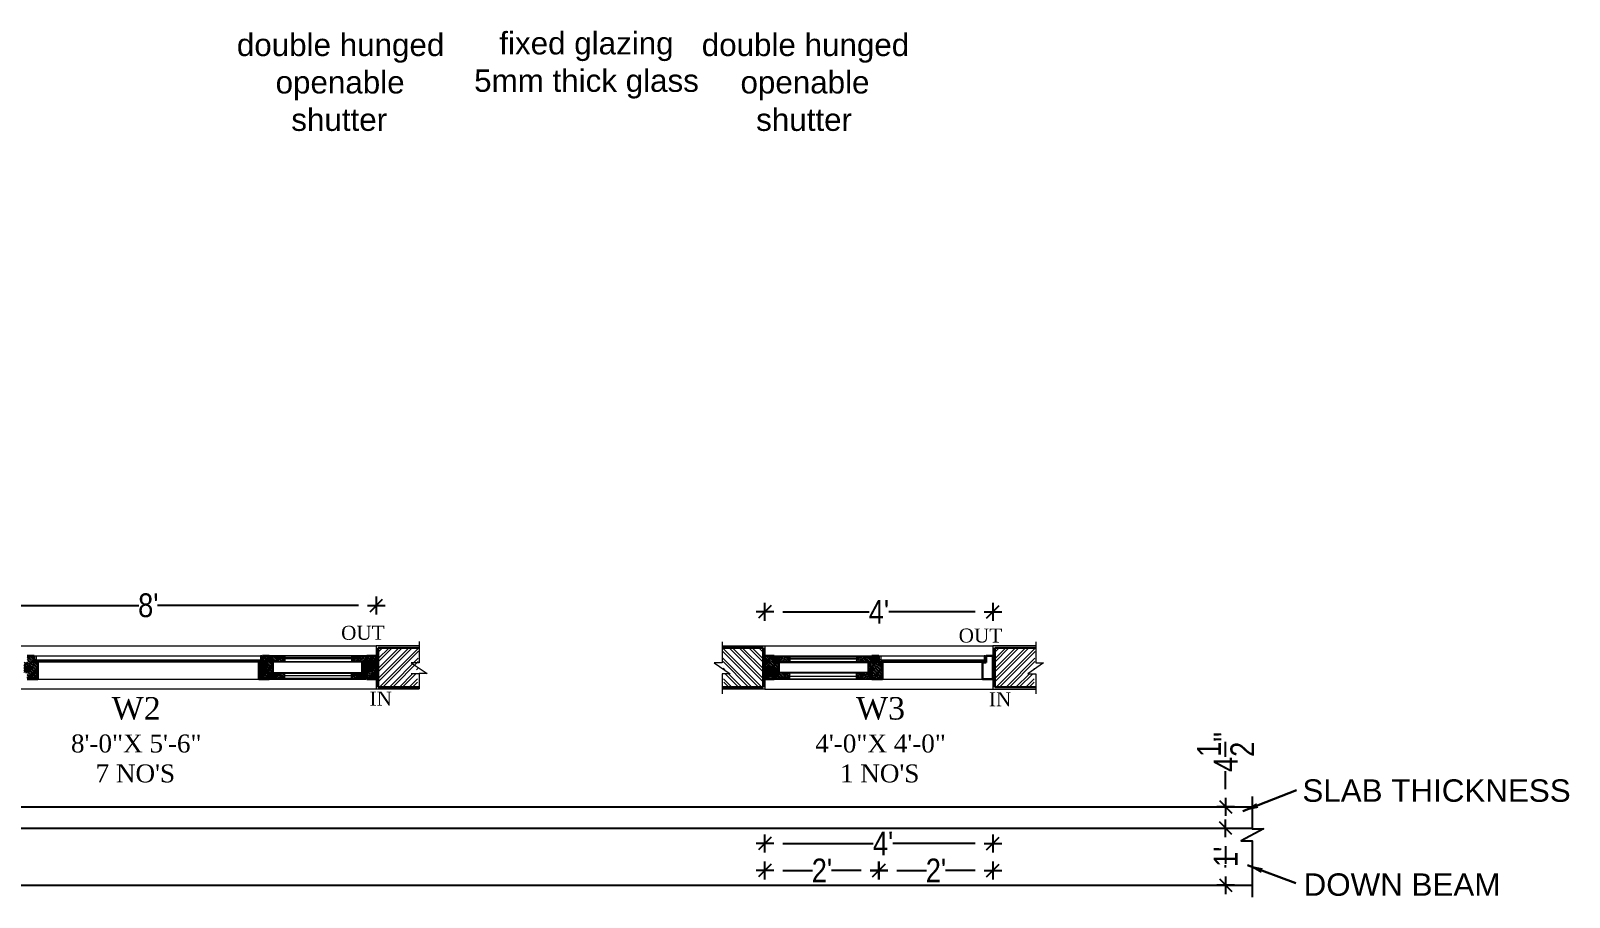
# Model space of a CAD drawing. Extents: x -454308 to 890911, y -14103 to 1343694.
# Drawn here: x 199358 to 199681.9, y 660593.3 to 660775.6 of the extents above; entities that cross this region are included whole.
import ezdxf

# ---------------------------------------------------------------- set-up
doc = ezdxf.new("R2010")
doc.units = 0
doc.header["$MEASUREMENT"] = 0
doc.header["$PDMODE"] = 32
doc.linetypes.add('DOT2', pattern=[3.175, 0, -3.175])
for name, color, linetype, lineweight in [('A-Wall', 7, 'Continuous', 30), ('ar-DOOR-WOOD', 44, 'Continuous', 0), ('AR-TEXT', 163, 'Continuous', 9), ('dim.', 84, 'Continuous', 25), ('seal', 8, 'Continuous', 0), ('Text', 55, 'Continuous', 25), ('wall', 1, 'Continuous', 30), ('wall hatch', 253, 'Continuous', 13)]:
    doc.layers.add(name, color=color, linetype=linetype, lineweight=lineweight)
doc.styles.add('AA_03.50', font='ARIALN.TTF', dxfattribs={"height": 8})
doc.styles.add('AA_05.00', font='ARIALN.TTF', dxfattribs={"height": 5})
doc.styles.get("Standard").update_dxf_attribs({"font": 'stylu.ttf', "height": 7})
doc.dimstyles.new('AA_03.50', dxfattribs={"dimtxt": 9, "dimasz": 3.25, "dimexe": 1.75, "dimexo": 3.375, "dimgap": 0.09, "dimtad": 0, "dimdec": 0, "dimzin": 3, "dimdsep": 46, "dimlunit": 4, "dimtxsty": 'AA_03.50', "dimblk": 'DOTSMALL', "dimcen": 0.09, "dimclre": 7, "dimadec": 0, "dimazin": 0, "dimtfac": 1, "dimtdec": 0, "dimtofl": 0, "dimtmove": 0, "dimatfit": 3, "dimfxl": 1, "dimtolj": 1, "dimtzin": 0, "dimlwd": -1, "dimarcsym": 0})
doc.dimstyles.new('AA_05.00', dxfattribs={"dimtxt": 5, "dimasz": 3.75, "dimexe": 0.18, "dimexo": 0.0625, "dimgap": 0.09, "dimtad": 0, "dimdec": 1, "dimzin": 0, "dimdsep": 46, "dimlunit": 4, "dimtxsty": 'AA_05.00', "dimblk": 'DIM ARROW', "dimcen": 0.09, "dimclrd": 9, "dimclre": 256, "dimadec": 0, "dimazin": 0, "dimtfac": 1, "dimtdec": 1, "dimtofl": 0, "dimtmove": 0, "dimatfit": 3, "dimfxl": 1, "dimtolj": 1, "dimtzin": 0, "dimlwd": -1, "dimarcsym": 0})
pattern_1 = [(135, (422751.7156, 664826.021), (0.3479856207, 0.3479856207), []), (135, (422751.36763, 664826.021), (0.3479856207, 0.3479856207), [0.6151574803, -0.1230314961, 0, -0.1230314961])]
pattern_2 = [(135, (422929.52927, 664826.009), (0.3479856207, 0.3479856207), []), (135, (422929.1813, 664826.009), (0.3479856207, 0.3479856207), [0.6151574803, -0.1230314961, 0, -0.1230314961])]

# ---------------------------------------------------------------- blocks, each defined once
blk = doc.blocks.new('DIM ARROW')
at = {"color": 3, "ltscale": 0.1}
for p, q in [((-0.5, 0), (0.5, 0)), ((-0.354, -0.354), (0.354, 0.354)), ((0, 0.5), (0, -0.5))]:
    blk.add_line(p, q, dxfattribs=at)
blk = doc.blocks.new('*D310')
at = {"layer": 'DEFPOINTS', "color": 0, "lineweight": 30, "ltscale": 0.1, "transparency": 16777216}
for p in [(199334.75, 660654.66), (199430.75, 660654.66), (199430.75, 660654.66)]:
    blk.add_point(p, dxfattribs=at)
at = {"layer": 'dim.', "linetype": 'DOT2', "lineweight": -2, "ltscale": 0.1, "transparency": 16777216}
for p, q in [((199334.75, 660654.72), (199334.75, 660654.84)), ((199430.75, 660654.72), (199430.75, 660654.84))]:
    blk.add_line(p, q, dxfattribs=at)
at = {"layer": 'dim.', "color": 9, "ltscale": 0.1, "transparency": 16777216}
for p, q in [((199338.5, 660654.66), (199380.77, 660654.66)), ((199427, 660654.66), (199384.72, 660654.66))]:
    blk.add_line(p, q, dxfattribs=at)
at = {"layer": 'dim.', "color": 9, "ltscale": 0.1, "transparency": 16777216, "xscale": 3.75, "yscale": 3.75, "zscale": 3.75, "rotation": 180}
blk.add_blockref('DIM ARROW', (199334.75, 660654.66), dxfattribs=at)
at = {"layer": 'dim.', "color": 9, "ltscale": 0.1, "transparency": 16777216, "xscale": 3.75, "yscale": 3.75, "zscale": 3.75}
blk.add_blockref('DIM ARROW', (199430.75, 660654.66), dxfattribs=at)
at = {"layer": 'dim.', "color": 0, "ltscale": 0.1, "transparency": 16777216, "insert": (199382.75, 660654.66), "char_height": 5, "attachment_point": 5, "style": 'AA_05.00'}
blk.add_mtext("\\A1;8'", dxfattribs=at)
blk = doc.blocks.new('*D329')
at = {"layer": 'DEFPOINTS', "color": 0, "lineweight": 30, "ltscale": 0.1, "transparency": 16777216}
for p in [(199512.56, 660653.3), (199560.56, 660653.3), (199560.56, 660653.3)]:
    blk.add_point(p, dxfattribs=at)
at = {"layer": 'dim.', "linetype": 'DOT2', "lineweight": -2, "ltscale": 0.1, "transparency": 16777216}
for p, q in [((199512.56, 660653.36), (199512.56, 660653.48)), ((199560.56, 660653.36), (199560.56, 660653.48))]:
    blk.add_line(p, q, dxfattribs=at)
at = {"layer": 'dim.', "color": 9, "ltscale": 0.1, "transparency": 16777216}
for p, q in [((199516.31, 660653.3), (199534.5, 660653.3)), ((199556.81, 660653.3), (199538.62, 660653.3))]:
    blk.add_line(p, q, dxfattribs=at)
at = {"layer": 'dim.', "color": 9, "ltscale": 0.1, "transparency": 16777216, "xscale": 3.75, "yscale": 3.75, "zscale": 3.75, "rotation": 180}
blk.add_blockref('DIM ARROW', (199512.56, 660653.3), dxfattribs=at)
at = {"layer": 'dim.', "color": 9, "ltscale": 0.1, "transparency": 16777216, "xscale": 3.75, "yscale": 3.75, "zscale": 3.75}
blk.add_blockref('DIM ARROW', (199560.56, 660653.3), dxfattribs=at)
at = {"layer": 'dim.', "color": 0, "ltscale": 0.1, "transparency": 16777216, "insert": (199536.56, 660653.3), "char_height": 5, "attachment_point": 5, "style": 'AA_05.00'}
blk.add_mtext("\\A1;4'", dxfattribs=at)
blk = doc.blocks.new('*D330')
at = {"layer": 'DEFPOINTS', "color": 0, "lineweight": 30, "ltscale": 0.1, "transparency": 16777216}
for p in [(199512.56, 660598.89), (199536.56, 660598.89), (199536.56, 660598.89)]:
    blk.add_point(p, dxfattribs=at)
at = {"layer": 'dim.', "linetype": 'DOT2', "lineweight": -2, "ltscale": 0.1, "transparency": 16777216}
for p, q in [((199512.56, 660598.95), (199512.56, 660599.07)), ((199536.56, 660598.95), (199536.56, 660599.07))]:
    blk.add_line(p, q, dxfattribs=at)
at = {"layer": 'dim.', "color": 9, "ltscale": 0.1, "transparency": 16777216}
for p, q in [((199516.31, 660598.89), (199522.55, 660598.89)), ((199532.81, 660598.89), (199526.57, 660598.89))]:
    blk.add_line(p, q, dxfattribs=at)
at = {"layer": 'dim.', "color": 9, "ltscale": 0.1, "transparency": 16777216, "xscale": 3.75, "yscale": 3.75, "zscale": 3.75, "rotation": 180}
blk.add_blockref('DIM ARROW', (199512.56, 660598.89), dxfattribs=at)
at = {"layer": 'dim.', "color": 9, "ltscale": 0.1, "transparency": 16777216, "xscale": 3.75, "yscale": 3.75, "zscale": 3.75}
blk.add_blockref('DIM ARROW', (199536.56, 660598.89), dxfattribs=at)
at = {"layer": 'dim.', "color": 0, "ltscale": 0.1, "transparency": 16777216, "insert": (199524.56, 660598.89), "char_height": 5, "attachment_point": 5, "style": 'AA_05.00'}
blk.add_mtext("\\A1;2'", dxfattribs=at)
blk = doc.blocks.new('*D331')
at = {"layer": 'DEFPOINTS', "color": 0, "lineweight": 30, "ltscale": 0.1, "transparency": 16777216}
for p in [(199536.56, 660598.89), (199560.56, 660598.89), (199560.56, 660598.89)]:
    blk.add_point(p, dxfattribs=at)
at = {"layer": 'dim.', "linetype": 'DOT2', "lineweight": -2, "ltscale": 0.1, "transparency": 16777216}
for p, q in [((199536.56, 660598.95), (199536.56, 660599.07)), ((199560.56, 660598.95), (199560.56, 660599.07))]:
    blk.add_line(p, q, dxfattribs=at)
at = {"layer": 'dim.', "color": 9, "ltscale": 0.1, "transparency": 16777216}
for p, q in [((199540.31, 660598.89), (199546.55, 660598.89)), ((199556.81, 660598.89), (199550.57, 660598.89))]:
    blk.add_line(p, q, dxfattribs=at)
at = {"layer": 'dim.', "color": 9, "ltscale": 0.1, "transparency": 16777216, "xscale": 3.75, "yscale": 3.75, "zscale": 3.75, "rotation": 180}
blk.add_blockref('DIM ARROW', (199536.56, 660598.89), dxfattribs=at)
at = {"layer": 'dim.', "color": 9, "ltscale": 0.1, "transparency": 16777216, "xscale": 3.75, "yscale": 3.75, "zscale": 3.75}
blk.add_blockref('DIM ARROW', (199560.56, 660598.89), dxfattribs=at)
at = {"layer": 'dim.', "color": 0, "ltscale": 0.1, "transparency": 16777216, "insert": (199548.56, 660598.89), "char_height": 5, "attachment_point": 5, "style": 'AA_05.00'}
blk.add_mtext("\\A1;2'", dxfattribs=at)
blk = doc.blocks.new('*D332')
at = {"layer": 'DEFPOINTS', "color": 0, "lineweight": 30, "ltscale": 0.1, "transparency": 16777216}
for p in [(199512.56, 660604.57), (199512.56, 660604.57), (199560.56, 660604.57)]:
    blk.add_point(p, dxfattribs=at)
at = {"layer": 'dim.', "linetype": 'DOT2', "lineweight": -2, "ltscale": 0.1, "transparency": 16777216}
for p, q in [((199512.56, 660604.63), (199512.56, 660604.75)), ((199560.56, 660604.63), (199560.56, 660604.75))]:
    blk.add_line(p, q, dxfattribs=at)
at = {"layer": 'dim.', "color": 9, "ltscale": 0.1, "transparency": 16777216}
for p, q in [((199516.31, 660604.57), (199535.37, 660604.57)), ((199556.81, 660604.57), (199539.49, 660604.57))]:
    blk.add_line(p, q, dxfattribs=at)
at = {"layer": 'dim.', "color": 9, "ltscale": 0.1, "transparency": 16777216, "xscale": 3.75, "yscale": 3.75, "zscale": 3.75, "rotation": 180}
blk.add_blockref('DIM ARROW', (199512.56, 660604.57), dxfattribs=at)
at = {"layer": 'dim.', "color": 9, "ltscale": 0.1, "transparency": 16777216, "xscale": 3.75, "yscale": 3.75, "zscale": 3.75}
blk.add_blockref('DIM ARROW', (199560.56, 660604.57), dxfattribs=at)
at = {"layer": 'dim.', "color": 0, "ltscale": 0.1, "transparency": 16777216, "insert": (199537.43, 660604.57), "char_height": 5, "attachment_point": 5, "style": 'AA_05.00'}
blk.add_mtext("\\A1;4'", dxfattribs=at)
blk = doc.blocks.new('*D344')
at = {"layer": 'DEFPOINTS', "color": 0, "lineweight": 30, "ltscale": 0.1, "transparency": 16777216}
for p in [(199607.73, 660607.77), (199607.73, 660595.77), (199609.55, 660595.77)]:
    blk.add_point(p, dxfattribs=at)
at = {"layer": 'dim.', "linetype": 'DOT2', "lineweight": -2, "ltscale": 0.1, "transparency": 16777216}
for p, q in [((199607.79, 660607.77), (199609.73, 660607.77)), ((199607.79, 660595.77), (199609.73, 660595.77))]:
    blk.add_line(p, q, dxfattribs=at)
at = {"layer": 'dim.', "color": 9, "ltscale": 0.1, "transparency": 16777216}
for p, q in [((199609.55, 660604.02), (199609.55, 660603.56)), ((199609.55, 660599.52), (199609.55, 660599.99))]:
    blk.add_line(p, q, dxfattribs=at)
at = {"layer": 'dim.', "color": 9, "ltscale": 0.1, "transparency": 16777216, "xscale": 3.75, "yscale": 3.75, "zscale": 3.75}
for p, rotation in [((199609.55, 660607.77), 90), ((199609.55, 660595.77), 270)]:
    blk.add_blockref('DIM ARROW', p, dxfattribs=dict(at, rotation=rotation))
at = {"layer": 'dim.', "color": 0, "ltscale": 0.1, "transparency": 16777216, "insert": (199609.55, 660601.77), "char_height": 5, "attachment_point": 5, "rotation": 90, "style": 'AA_05.00'}
blk.add_mtext("\\A1;1'", dxfattribs=at)
blk = doc.blocks.new('*D345')
at = {"layer": 'DEFPOINTS', "color": 0, "lineweight": 30, "ltscale": 0.1, "transparency": 16777216}
for p in [(199606.62, 660612.27), (199609.55, 660612.27), (199606.62, 660607.77)]:
    blk.add_point(p, dxfattribs=at)
at = {"layer": 'dim.', "color": 9, "ltscale": 0.1, "transparency": 16777216}
for p, q in [((199609.55, 660616.02), (199609.55, 660619.77)), ((199609.55, 660604.02), (199609.55, 660600.27))]:
    blk.add_line(p, q, dxfattribs=at)
at = {"layer": 'dim.', "linetype": 'DOT2', "lineweight": -2, "ltscale": 0.1, "transparency": 16777216}
for p, q in [((199606.69, 660612.27), (199609.73, 660612.27)), ((199606.69, 660607.77), (199609.73, 660607.77))]:
    blk.add_line(p, q, dxfattribs=at)
at = {"layer": 'dim.', "color": 9, "ltscale": 0.1, "transparency": 16777216, "xscale": 3.75, "yscale": 3.75, "zscale": 3.75}
for p, rotation in [((199609.55, 660612.27), 270), ((199609.55, 660607.77), 90)]:
    blk.add_blockref('DIM ARROW', p, dxfattribs=dict(at, rotation=rotation))
at = {"layer": 'dim.', "color": 0, "ltscale": 0.1, "transparency": 16777216, "insert": (199609.55, 660623.81), "char_height": 5, "attachment_point": 5, "rotation": 90, "style": 'AA_05.00'}
blk.add_mtext('\\A1;4{\\H1.000000x;\\S1/2;}"', dxfattribs=at)
blk = doc.blocks.new('_DotSmall')
at = {"color": 0, "linetype": 'ByBlock', "const_width": 0.5}
blk.add_lwpolyline([(-0.0625, 0, 1), (0.0625, 0, 1)], format="xyb", close=True, dxfattribs=at)

msp = doc.modelspace()

# ---------------------------------------------------------------- hatches: boundary and pattern name
at = {"layer": 'ar-DOOR-WOOD'}
h = msp.add_hatch(dxfattribs=at)
h.set_pattern_fill('ANSI35', color=256, scale=1.968504, angle=180, style=0)
h.set_pattern_definition(pattern_1)
h.paths.add_polyline_path([(199357.279, 660642.696), (199356.531, 660642.696), (199356.531, 660640.53), (199357.279, 660640.53), (199357.279, 660639.152), (199359.484, 660639.152), (199359.484, 660642.696), (199359.484, 660642.696), (199358.736, 660642.696), (199358.736, 660642.971), (199358.736, 660644.073), (199357.279, 660644.073)])
h = msp.add_hatch(dxfattribs=at)
h.set_pattern_fill('ANSI35', color=256, scale=1.968504, angle=180, style=0)
h.set_pattern_definition(pattern_1)
h.paths.add_polyline_path([(199408.216, 660642.696), (199408.964, 660642.696), (199408.964, 660640.53), (199408.216, 660640.53), (199408.216, 660639.152), (199406.011, 660639.152), (199406.011, 660642.696), (199406.011, 660642.696), (199406.759, 660642.696), (199406.759, 660642.971), (199406.759, 660644.073), (199408.216, 660644.073)])
h = msp.add_hatch(dxfattribs=at)
h.set_pattern_fill('ANSI35', color=256, scale=1.968504, angle=180, style=0)
h.set_pattern_definition(pattern_1)
h.paths.add_polyline_path([(199408.531, 660643.975), (199408.531, 660642.833), (199411.484, 660642.833), (199411.484, 660643.404), (199411.484, 660643.64), (199411.484, 660643.975)])
h = msp.add_hatch(dxfattribs=at)
h.set_pattern_fill('ANSI35', color=256, scale=1.968504, style=0)
h.set_pattern_definition([(45, (-24057.719, 664826.021), (-0.3479856207, 0.3479856207), []), (45, (-24057.37103, 664826.021), (-0.3479856207, 0.3479856207), [0.6151574803, -0.1230314961, 0, -0.1230314961])])
h.paths.add_polyline_path([(199428.462, 660643.975), (199428.462, 660642.833), (199425.509, 660642.833), (199425.509, 660643.404), (199425.509, 660643.64), (199425.509, 660643.975)])
h = msp.add_hatch(dxfattribs=at)
h.set_pattern_fill('ANSI35', color=256, scale=1.968504, angle=180, style=0)
h.set_pattern_definition([(135, (422749.127, 664826.021), (0.3479856207, 0.3479856207), []), (135, (422748.779, 664826.021), (0.3479856207, 0.3479856207), [0.6151574803, -0.1230314961, 0, -0.1230314961])])
h.paths.add_polyline_path([(199430.745, 660639.152), (199428.777, 660639.152), (199428.777, 660640.53), (199427.793, 660640.53), (199427.793, 660642.696), (199428.777, 660642.696), (199428.777, 660644.073), (199430.745, 660644.073)])
h = msp.add_hatch(dxfattribs=at)
h.set_pattern_fill('ANSI35', color=256, scale=1.968504, angle=180, style=0)
h.set_pattern_definition([(135, (422926.94063, 664826.009), (0.3479856207, 0.3479856207), []), (135, (422926.59264, 664826.009), (0.3479856207, 0.3479856207), [0.6151574803, -0.1230314961, 0, -0.1230314961])])
h.paths.add_polyline_path([(199512.563, 660639.14), (199514.531, 660639.14), (199514.531, 660640.518), (199515.516, 660640.518), (199515.516, 660642.684), (199514.531, 660642.684), (199514.531, 660644.061), (199512.563, 660644.061)])
h = msp.add_hatch(dxfattribs=at)
h.set_pattern_fill('ANSI35', color=256, scale=1.968504, style=0)
h.set_pattern_definition([(45, (-23879.90537, 664826.009), (-0.3479856207, 0.3479856207), []), (45, (-23879.5574, 664826.009), (-0.3479856207, 0.3479856207), [0.6151574803, -0.1230314961, 0, -0.1230314961])])
h.paths.add_polyline_path([(199514.846, 660643.963), (199514.846, 660642.821), (199517.799, 660642.821), (199517.799, 660643.392), (199517.799, 660643.628), (199517.799, 660643.963)])
h = msp.add_hatch(dxfattribs=at)
h.set_pattern_fill('ANSI35', color=256, scale=1.968504, angle=180, style=0)
h.set_pattern_definition(pattern_2)
h.paths.add_polyline_path([(199534.778, 660643.963), (199534.778, 660642.821), (199531.825, 660642.821), (199531.825, 660643.392), (199531.825, 660643.628), (199531.825, 660643.963)])
h = msp.add_hatch(dxfattribs=at)
h.set_pattern_fill('ANSI35', color=256, scale=1.968504, angle=180, style=0)
h.set_pattern_definition(pattern_2)
h.paths.add_polyline_path([(199535.092, 660642.684), (199534.344, 660642.684), (199534.344, 660640.518), (199535.092, 660640.518), (199535.092, 660639.14), (199537.297, 660639.14), (199537.297, 660642.684), (199537.297, 660642.684), (199536.549, 660642.684), (199536.549, 660642.959), (199536.549, 660644.061), (199535.092, 660644.061)])
h = msp.add_hatch(dxfattribs=at)
h.set_pattern_fill('ANSI35', color=256, scale=1.968504, angle=180, style=0)
h.set_pattern_definition([(225, (422751.7156, 656457.2047), (0.3479856207, -0.3479856207), []), (225, (422751.36763, 656457.2047), (0.3479856207, -0.3479856207), [0.6151574803, -0.1230314961, 0, -0.1230314961])])
h.paths.add_polyline_path([(199408.531, 660639.251), (199408.531, 660640.392), (199411.484, 660640.392), (199411.484, 660639.821), (199411.484, 660639.585), (199411.484, 660639.251)])
h = msp.add_hatch(dxfattribs=at)
h.set_pattern_fill('ANSI35', color=256, scale=1.968504, style=0)
h.set_pattern_definition([(315, (-24057.719, 656457.2047), (-0.3479856207, -0.3479856207), []), (315, (-24057.37103, 656457.2047), (-0.3479856207, -0.3479856207), [0.6151574803, -0.1230314961, 0, -0.1230314961])])
h.paths.add_polyline_path([(199428.462, 660639.251), (199428.462, 660640.392), (199425.509, 660640.392), (199425.509, 660639.821), (199425.509, 660639.585), (199425.509, 660639.251)])
h = msp.add_hatch(dxfattribs=at)
h.set_pattern_fill('ANSI35', color=256, scale=1.968504, style=0)
h.set_pattern_definition([(315, (-23879.90537, 656457.19267), (-0.3479856207, -0.3479856207), []), (315, (-23879.5574, 656457.19267), (-0.3479856207, -0.3479856207), [0.6151574803, -0.1230314961, 0, -0.1230314961])])
h.paths.add_polyline_path([(199514.846, 660639.239), (199514.846, 660640.38), (199517.799, 660640.38), (199517.799, 660639.809), (199517.799, 660639.573), (199517.799, 660639.239)])
h = msp.add_hatch(dxfattribs=at)
h.set_pattern_fill('ANSI35', color=256, scale=1.968504, angle=180, style=0)
h.set_pattern_definition([(225, (422929.52927, 656457.19267), (0.3479856207, -0.3479856207), []), (225, (422929.1813, 656457.19267), (0.3479856207, -0.3479856207), [0.6151574803, -0.1230314961, 0, -0.1230314961])])
h.paths.add_polyline_path([(199534.778, 660639.239), (199534.778, 660640.38), (199531.825, 660640.38), (199531.825, 660639.809), (199531.825, 660639.573), (199531.825, 660639.239)])
at = {"layer": 'wall hatch'}
h = msp.add_hatch(dxfattribs=at)
h.set_pattern_fill('ANSI32', color=256, scale=3.937008, style=0)
h.set_pattern_definition([(45, (-25439.2221, 664827.6745), (-1.043956862, 1.043956862), []), (45, (-25438.5262, 664827.6745), (-1.043956862, 1.043956862), [])])
h.paths.add_polyline_path([(199438.063, 660640.303), (199439.515, 660641.301), (199439.671, 660645.747), (199431.139, 660645.747), (199431.139, 660637.479), (199439.38, 660637.479), (199439.48, 660640.303), (199438.957, 660640.303)])
h = msp.add_hatch(dxfattribs=at)
h.set_pattern_fill('ANSI32', color=256, scale=3.937008, style=0)
h.set_pattern_definition([(135, (424382.5305, 664827.6625), (1.043956862, 1.043956862), []), (135, (424381.8345, 664827.6625), (1.043956862, 1.043956862), [])])
h.paths.add_polyline_path([(199505.246, 660640.291), (199503.794, 660641.289), (199503.637, 660645.735), (199512.169, 660645.735), (199512.169, 660637.467), (199503.928, 660637.467), (199503.829, 660640.291), (199504.351, 660640.291)])
h = msp.add_hatch(dxfattribs=at)
h.set_pattern_fill('ANSI32', color=256, scale=3.937008, style=0)
h.set_pattern_definition([(45, (-25309.4085, 664827.6625), (-1.043956862, 1.043956862), []), (45, (-25308.7125, 664827.6625), (-1.043956862, 1.043956862), [])])
h.paths.add_polyline_path([(199567.876, 660640.291), (199569.328, 660641.289), (199569.485, 660645.735), (199560.953, 660645.735), (199560.953, 660637.467), (199569.194, 660637.467), (199569.293, 660640.291), (199568.771, 660640.291)])

# ---------------------------------------------------------------- linework, layer by layer
at = {"layer": 'ar-DOOR-WOOD'}
for p, q in [((199358.736, 660644.073), (199430.017, 660644.073)), ((199428.777, 660644.073), (199408.216, 660644.073)), ((199514.531, 660644.061), (199535.092, 660644.061)), ((199536.549, 660644.061), (199559.831, 660644.061)), ((199428.541, 660642.696), (199359.484, 660642.696)), ((199427.793, 660642.696), (199408.964, 660642.696)), ((199408.964, 660640.53), (199427.793, 660640.53)), ((199425.509, 660639.821), (199411.484, 660639.821)), ((199515.516, 660642.684), (199534.344, 660642.684)), ((199534.344, 660640.518), (199515.516, 660640.518)), ((199517.799, 660639.809), (199531.825, 660639.809)), ((199558.354, 660642.684), (199537.297, 660642.684)), ((199359.484, 660639.152), (199428.541, 660639.152)), ((199428.777, 660639.152), (199408.216, 660639.152)), ((199514.531, 660639.14), (199535.092, 660639.14)), ((199537.297, 660639.14), (199558.354, 660639.14))]:
    msp.add_line(p, q, dxfattribs=at)
at = {"layer": 'ar-DOOR-WOOD', "color": 4}
for p, q in [((199358.736, 660642.971), (199406.759, 660642.971)), ((199359.143, 660643.207), (199406.759, 660643.207)), ((199425.509, 660643.64), (199411.484, 660643.64)), ((199425.509, 660643.404), (199411.484, 660643.404)), ((199517.799, 660643.628), (199531.825, 660643.628)), ((199517.799, 660643.392), (199531.825, 660643.392)), ((199536.957, 660643.195), (199559.102, 660643.195)), ((199536.549, 660642.959), (199559.102, 660642.959))]:
    msp.add_line(p, q, dxfattribs=at)
at = {"layer": 'seal', "lineweight": 5}
for p, q in [((199334.749, 660646.14), (199430.745, 660646.14)), ((199334.749, 660637.085), (199430.745, 660637.085))]:
    msp.add_line(p, q, dxfattribs=at)
at = {"layer": 'seal', "lineweight": 25, "ltscale": 0.005}
for p, q in [((198900.281, 660612.274), (199615.162, 660612.274)), ((198900.281, 660607.774), (199615.162, 660607.774)), ((198900.281, 660595.774), (199615.162, 660595.774))]:
    msp.add_line(p, q, dxfattribs=at)
at = {"layer": 'wall', "lineweight": 5}
for p, q in [((199439.742, 660647.044), (199439.742, 660642.61)), ((199503.567, 660647.032), (199503.567, 660642.598)), ((199569.555, 660647.032), (199569.555, 660642.598)), ((199428.462, 660643.975), (199408.531, 660643.975)), ((199408.531, 660643.975), (199408.531, 660642.833)), ((199411.484, 660643.975), (199411.484, 660642.833)), ((199425.509, 660643.975), (199425.509, 660642.833)), ((199428.462, 660643.975), (199428.462, 660642.833)), ((199439.742, 660646.14), (199430.745, 660646.14)), ((199430.745, 660646.14), (199430.745, 660637.085)), ((199430.745, 660646.14), (199430.745, 660637.085)), ((199503.567, 660646.128), (199512.563, 660646.128)), ((199512.563, 660646.128), (199560.559, 660646.128)), ((199512.563, 660646.128), (199512.563, 660637.073)), ((199514.846, 660643.963), (199534.778, 660643.963)), ((199514.846, 660643.963), (199514.846, 660642.821)), ((199517.799, 660643.963), (199517.799, 660642.821)), ((199531.825, 660643.963), (199531.825, 660642.821)), ((199534.778, 660643.963), (199534.778, 660642.821)), ((199569.555, 660646.128), (199560.559, 660646.128)), ((199560.559, 660646.128), (199560.559, 660637.073)), ((199408.531, 660642.833), (199428.462, 660642.833)), ((199408.531, 660640.392), (199428.462, 660640.392)), ((199408.531, 660639.251), (199408.531, 660640.392)), ((199411.484, 660639.251), (199411.484, 660640.392)), ((199425.509, 660639.251), (199425.509, 660640.392)), ((199428.462, 660639.251), (199428.462, 660640.392)), ((199439.742, 660642.61), (199438.063, 660642.61)), ((199438.063, 660642.61), (199441.42, 660640.303)), ((199438.063, 660640.303), (199439.742, 660640.303)), ((199439.742, 660640.303), (199439.742, 660637.085)), ((199441.42, 660640.303), (199439.742, 660640.303)), ((199503.567, 660642.598), (199501.888, 660642.598)), ((199501.888, 660642.598), (199505.246, 660640.291)), ((199503.567, 660640.291), (199503.567, 660636.067)), ((199505.246, 660640.291), (199503.567, 660640.291)), ((199534.778, 660642.821), (199514.846, 660642.821)), ((199534.778, 660640.38), (199514.846, 660640.38)), ((199514.846, 660639.239), (199514.846, 660640.38)), ((199517.799, 660639.239), (199517.799, 660640.38)), ((199531.825, 660639.239), (199531.825, 660640.38)), ((199534.778, 660639.239), (199534.778, 660640.38)), ((199571.234, 660642.598), (199567.876, 660640.291)), ((199567.876, 660640.291), (199569.555, 660640.291)), ((199569.555, 660642.598), (199571.234, 660642.598)), ((199569.555, 660640.291), (199569.555, 660636.067)), ((199428.462, 660639.251), (199408.531, 660639.251)), ((199430.745, 660637.085), (199439.742, 660637.085)), ((199512.563, 660637.073), (199503.567, 660637.073)), ((199512.563, 660637.073), (199560.559, 660637.073)), ((199514.846, 660639.239), (199534.778, 660639.239)), ((199560.559, 660637.073), (199569.555, 660637.073))]:
    msp.add_line(p, q, dxfattribs=at)
at = {"layer": 'wall'}
for p, q in [((199357.279, 660644.073), (199358.736, 660644.073)), ((199358.736, 660644.073), (199358.736, 660642.696)), ((199408.216, 660644.073), (199406.759, 660644.073)), ((199406.759, 660644.073), (199406.759, 660642.696)), ((199408.216, 660644.073), (199408.216, 660642.696)), ((199430.745, 660644.073), (199428.777, 660644.073)), ((199428.777, 660644.073), (199428.777, 660642.696)), ((199430.745, 660644.073), (199430.745, 660639.152)), ((199439.742, 660645.747), (199431.139, 660645.747)), ((199431.139, 660637.479), (199431.139, 660645.747)), ((199503.567, 660645.735), (199512.169, 660645.735)), ((199512.169, 660637.467), (199512.169, 660645.735)), ((199512.563, 660644.061), (199514.531, 660644.061)), ((199512.563, 660644.061), (199512.563, 660639.14)), ((199514.531, 660644.061), (199514.531, 660642.684)), ((199535.092, 660644.061), (199536.549, 660644.061)), ((199535.092, 660644.061), (199535.092, 660642.684)), ((199536.549, 660644.061), (199536.549, 660642.684)), ((199560.559, 660644.061), (199559.102, 660644.061)), ((199559.102, 660644.061), (199559.102, 660642.684)), ((199560.559, 660644.061), (199560.559, 660639.14)), ((199560.559, 660644.061), (199560.559, 660639.14)), ((199569.555, 660645.735), (199560.953, 660645.735)), ((199560.953, 660637.467), (199560.953, 660645.735)), ((199358.736, 660642.696), (199359.484, 660642.696)), ((199359.484, 660642.696), (199359.484, 660639.152)), ((199406.011, 660642.696), (199406.011, 660639.152)), ((199406.759, 660642.696), (199406.011, 660642.696)), ((199408.964, 660642.696), (199408.216, 660642.696)), ((199408.964, 660640.53), (199408.216, 660640.53)), ((199408.216, 660640.53), (199408.216, 660639.152)), ((199408.964, 660642.696), (199408.964, 660640.53)), ((199427.793, 660642.696), (199427.793, 660640.53)), ((199428.777, 660642.696), (199427.793, 660642.696)), ((199428.777, 660640.53), (199427.793, 660640.53)), ((199428.777, 660640.53), (199428.777, 660639.152)), ((199514.531, 660642.684), (199515.516, 660642.684)), ((199514.531, 660640.518), (199515.516, 660640.518)), ((199514.531, 660640.518), (199514.531, 660639.14)), ((199515.516, 660642.684), (199515.516, 660640.518)), ((199534.344, 660642.684), (199534.344, 660640.518)), ((199534.344, 660642.684), (199535.092, 660642.684)), ((199534.344, 660640.518), (199535.092, 660640.518)), ((199535.092, 660640.518), (199535.092, 660639.14)), ((199536.549, 660642.684), (199537.297, 660642.684)), ((199537.297, 660642.684), (199537.297, 660639.14)), ((199558.354, 660642.684), (199558.354, 660639.14)), ((199559.102, 660642.684), (199558.354, 660642.684)), ((199357.279, 660639.152), (199359.484, 660639.152)), ((199408.216, 660639.152), (199406.011, 660639.152)), ((199430.745, 660639.152), (199428.777, 660639.152)), ((199431.139, 660637.479), (199439.742, 660637.479)), ((199512.169, 660637.467), (199503.567, 660637.467)), ((199512.563, 660639.14), (199514.531, 660639.14)), ((199535.092, 660639.14), (199537.297, 660639.14)), ((199560.559, 660639.14), (199558.354, 660639.14)), ((199560.953, 660637.467), (199569.555, 660637.467))]:
    msp.add_line(p, q, dxfattribs=at)
at = {"layer": 'wall', "lineweight": 5}
for points in [[(199358.854, 660644.073), (199359.143, 660644.073), (199359.143, 660643.207), (199358.854, 660643.207)], [(199406.641, 660644.073), (199406.352, 660644.073), (199406.352, 660643.207), (199406.641, 660643.207)], [(199536.667, 660644.061), (199536.957, 660644.061), (199536.957, 660643.195), (199536.667, 660643.195)], [(199558.984, 660644.061), (199558.695, 660644.061), (199558.695, 660643.195), (199558.984, 660643.195)]]:
    msp.add_lwpolyline(points, close=True, dxfattribs=at)
at = {"layer": 'wall', "lineweight": 25, "ltscale": 0.005}
msp.add_lwpolyline([(199615.162, 660614.481), (199615.162, 660607.624), (199617.51, 660607.624), (199612.815, 660605.148), (199615.162, 660605.148), (199615.162, 660593.257)], dxfattribs=at)

# ---------------------------------------------------------------- texts
at = {"layer": 'AR-TEXT', "char_height": 4.72441, "attachment_point": 1}
for s, insert, width in [('\\pi5.5793;{\\fArial|b0|i0|c0|p34;double hunged \\P\\pi13.733;openable \\P\\pi17.034;shutter }', (199395.814, 660774.997), 54.13272), ('\\pi6.8013;{\\fArial|b0|i0|c0|p34;fixed glazing \\P\\pi1.5033;5mm thick glass}', (199449.843, 660775.336), 49.78976), ('\\pi5.5793;{\\fArial|b0|i0|c0|p34;double hunged \\P\\pi13.733;openable \\P\\pi17.034;shutter }', (199493.679, 660774.997), 54.13272), ('\\pi9.9652;{\\fTimes New Roman|b0|i0|c0|p18;W2\\P\\pi1.382;\\H0.8x;8\'-0"X 5\'-6"\\P\\pi6.5608;7 NO\'S}', (199365.091, 660635.373, -19463.007), 32.44497), ('\\pi9.9652;{\\fTimes New Roman|b0|i0|c0|p18;W3\\P\\pi1.382;\\H0.8x;4\'-0"X 4\'-0"\\P\\pi6.5608;1 NO\'S}', (199521.786, 660635.373, -19463.007), 50.7783), ('\\pi6.489;{\\fArial|b0|i0|c0|p34;SLAB THICKNESS}', (199619.213, 660618.064), 73.47674), ('\\pi6.489;{\\fArial|b0|i0|c0|p34;DOWN BEAM}', (199619.473, 660598.281), 73.47674)]:
    msp.add_mtext(s, dxfattribs=dict(at, insert=insert, width=width))
at = {"layer": 'Text', "char_height": 5.90551, "width": 1.43341, "attachment_point": 3}
for s, insert in [('{\\fTimes New Roman|b0|i0|c0|p18;\\H0.5x;OUT}', (199432.504, 660650.379)), ('{\\fTimes New Roman|b0|i0|c0|p18;\\H0.5x;OUT}', (199562.507, 660649.803)), ('{\\fTimes New Roman|b0|i0|c0|p18;\\H0.5x;IN}', (199434.035, 660636.522)), ('{\\fTimes New Roman|b0|i0|c0|p18;\\H0.5x;IN}', (199564.413, 660636.398))]:
    msp.add_mtext(s, dxfattribs=dict(at, insert=insert))

# ---------------------------------------------------------------- dimensions: what is measured, and where the dimension line sits
at = {"layer": 'dim.', "ltscale": 0.1}
for base, p1, p2, picture, middle in [((199430.745, 660654.66), (199334.749, 660654.66), (199430.745, 660654.66), '*D310', (199382.747, 660654.66)), ((199560.559, 660653.301), (199512.563, 660653.301), (199560.559, 660653.301), '*D329', (199536.561, 660653.301)), ((199536.563, 660598.889), (199512.563, 660598.889), (199536.563, 660598.889), '*D330', (199524.563, 660598.889)), ((199560.559, 660598.889), (199536.563, 660598.889), (199560.559, 660598.889), '*D331', (199548.561, 660598.889))]:
    dim = msp.add_linear_dim(base=base, p1=p1, p2=p2, dimstyle='AA_05.00', dxfattribs=at)
    dim.commit()
    dim.dimension.update_dxf_attribs({"geometry": picture, "text_midpoint": middle})
for base, p1, p2, picture, middle in [((199609.551, 660612.274), (199606.625, 660607.774), (199606.625, 660612.274), '*D345', (199609.551, 660623.809)), ((199609.551, 660595.774), (199607.731, 660607.774), (199607.731, 660595.774), '*D344', (199609.551, 660601.774))]:
    dim = msp.add_linear_dim(base=base, p1=p1, p2=p2, angle=90, dimstyle='AA_05.00', dxfattribs=at)
    dim.commit()
    dim.dimension.update_dxf_attribs({"geometry": picture, "text_midpoint": middle})
dim = msp.add_linear_dim(base=(199512.563, 660604.569), p1=(199560.559, 660604.569), p2=(199512.563, 660604.569), dimstyle='AA_05.00', dxfattribs=at)
dim.commit()
dim.dimension.update_dxf_attribs({"geometry": '*D332', "text_midpoint": (199537.427, 660604.569), "dimtype": 160})

# ---------------------------------------------------------------- leaders
at = {"layer": 'A-Wall'}
for points in [[(199613.189, 660611.363), (199624.457, 660615.815)], [(199614.134, 660599.999), (199624.317, 660596.184)]]:
    msp.add_leader(points, dimstyle='AA_03.50', override={"dimtxt": 8, "dimgap": 0.09, "dimtad": 0, "dimdec": 1, "dimtdec": 1, "dimfxl": 0.1}, dxfattribs=at)

doc.saveas('drawing.dxf')
